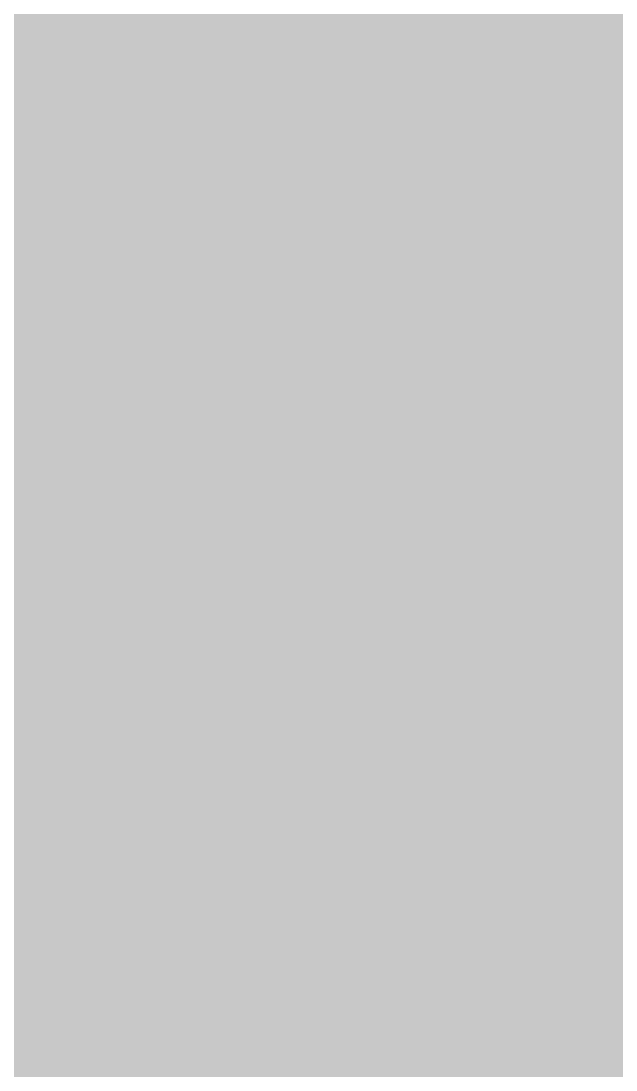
# Model space of a CAD drawing. Header units: inches. Extents: x 0 to 17, y 0 to 11.7.
# Drawn here: x 8.517581 to 8.520042, y 4.847566 to 4.851905 of the extents above; entities that cross this region are included whole.
import ezdxf

# ---------------------------------------------------------------- set-up
doc = ezdxf.new("R2010")
doc.units = ezdxf.units.IN
doc.header["$MEASUREMENT"] = 0
doc.layers.add('Sheet', color=255, linetype='Continuous')

msp = doc.modelspace()

# ---------------------------------------------------------------- linework, layer by layer
at = {"layer": 'Sheet'}
msp.add_lwpolyline([(8.49, 4.85, 0.02, 0.02, 1), (8.51, 4.85, 0.02, 0.02, 1)], format="xyseb", close=True, dxfattribs=at)
for points in [[(8.5152032, 4.8624652, 0.0118, 0.0118, 0), (8.5156442, 4.8615831, 0.0118, 0.0118, 0), (8.5160851, 4.8611421, 0.0118, 0.0118, 0), (8.516967, 4.86026, 0.0118, 0.0118, 0), (8.517408, 4.8593779, 0.0118, 0.0118, 0), (8.5178489, 4.8584958, 0.0118, 0.0118, 0), (8.5178489, 4.8576137, 0.0118, 0.0118, 0), (8.5182899, 4.8567317, 0.0118, 0.0118, 0), (8.5187308, 4.8558496, 0.0118, 0.0118, 0), (8.5191718, 4.8545265, 0.0118, 0.0118, 0), (8.5191718, 4.8536444, 0.0118, 0.0118, 0), (8.5191718, 4.8527623, 0.0118, 0.0118, 0), (8.5196127, 4.8518802, 0.0118, 0.0118, 0), (8.5196127, 4.8505571, 0.0118, 0.0118, 0), (8.5196127, 4.849675, 0.0118, 0.0118, 0)], [(8.5152032, 4.8624652, 0.0118, 0.0118, 0), (8.5156442, 4.8615831, 0.0118, 0.0118, 0), (8.5160851, 4.8611421, 0.0118, 0.0118, 0), (8.516967, 4.86026, 0.0118, 0.0118, 0), (8.517408, 4.8593779, 0.0118, 0.0118, 0), (8.5178489, 4.8584958, 0.0118, 0.0118, 0), (8.5178489, 4.8576137, 0.0118, 0.0118, 0), (8.5182899, 4.8567317, 0.0118, 0.0118, 0), (8.5187308, 4.8558496, 0.0118, 0.0118, 0), (8.5191718, 4.8545265, 0.0118, 0.0118, 0), (8.5191718, 4.8536444, 0.0118, 0.0118, 0), (8.5191718, 4.8527623, 0.0118, 0.0118, 0), (8.5196127, 4.8518802, 0.0118, 0.0118, 0), (8.5196127, 4.8505571, 0.0118, 0.0118, 0), (8.5196127, 4.849675, 0.0118, 0.0118, 0)], [(8.5152032, 4.8624652, 0.0118, 0.0118, 0), (8.5156442, 4.8615831, 0.0118, 0.0118, 0), (8.5160851, 4.8611421, 0.0118, 0.0118, 0), (8.516967, 4.86026, 0.0118, 0.0118, 0), (8.517408, 4.8593779, 0.0118, 0.0118, 0), (8.5178489, 4.8584958, 0.0118, 0.0118, 0), (8.5178489, 4.8576137, 0.0118, 0.0118, 0), (8.5182899, 4.8567317, 0.0118, 0.0118, 0), (8.5187308, 4.8558496, 0.0118, 0.0118, 0), (8.5191718, 4.8545265, 0.0118, 0.0118, 0), (8.5191718, 4.8536444, 0.0118, 0.0118, 0), (8.5191718, 4.8527623, 0.0118, 0.0118, 0), (8.5196127, 4.8518802, 0.0118, 0.0118, 0), (8.5196127, 4.8505571, 0.0118, 0.0118, 0), (8.5196127, 4.849675, 0.0118, 0.0118, 0)], [(8.5152032, 4.8624652, 0.0118, 0.0118, 0), (8.5156442, 4.8615831, 0.0118, 0.0118, 0), (8.5160851, 4.8611421, 0.0118, 0.0118, 0), (8.516967, 4.86026, 0.0118, 0.0118, 0), (8.517408, 4.8593779, 0.0118, 0.0118, 0), (8.5178489, 4.8584958, 0.0118, 0.0118, 0), (8.5178489, 4.8576137, 0.0118, 0.0118, 0), (8.5182899, 4.8567317, 0.0118, 0.0118, 0), (8.5187308, 4.8558496, 0.0118, 0.0118, 0), (8.5191718, 4.8545265, 0.0118, 0.0118, 0), (8.5191718, 4.8536444, 0.0118, 0.0118, 0), (8.5191718, 4.8527623, 0.0118, 0.0118, 0), (8.5196127, 4.8518802, 0.0118, 0.0118, 0), (8.5196127, 4.8505571, 0.0118, 0.0118, 0), (8.5196127, 4.849675, 0.0118, 0.0118, 0)], [(8.5152032, 4.8624652, 0.0118, 0.0118, 0), (8.5156442, 4.8615831, 0.0118, 0.0118, 0), (8.5160851, 4.8611421, 0.0118, 0.0118, 0), (8.516967, 4.86026, 0.0118, 0.0118, 0), (8.517408, 4.8593779, 0.0118, 0.0118, 0), (8.5178489, 4.8584958, 0.0118, 0.0118, 0), (8.5178489, 4.8576137, 0.0118, 0.0118, 0), (8.5182899, 4.8567317, 0.0118, 0.0118, 0), (8.5187308, 4.8558496, 0.0118, 0.0118, 0), (8.5191718, 4.8545265, 0.0118, 0.0118, 0), (8.5191718, 4.8536444, 0.0118, 0.0118, 0), (8.5191718, 4.8527623, 0.0118, 0.0118, 0), (8.5196127, 4.8518802, 0.0118, 0.0118, 0), (8.5196127, 4.8505571, 0.0118, 0.0118, 0), (8.5196127, 4.849675, 0.0118, 0.0118, 0)], [(8.5152032, 4.8624652, 0.0118, 0.0118, 0), (8.5156442, 4.8615831, 0.0118, 0.0118, 0), (8.5160851, 4.8611421, 0.0118, 0.0118, 0), (8.516967, 4.86026, 0.0118, 0.0118, 0), (8.517408, 4.8593779, 0.0118, 0.0118, 0), (8.5178489, 4.8584958, 0.0118, 0.0118, 0), (8.5178489, 4.8576137, 0.0118, 0.0118, 0), (8.5182899, 4.8567317, 0.0118, 0.0118, 0), (8.5187308, 4.8558496, 0.0118, 0.0118, 0), (8.5191718, 4.8545265, 0.0118, 0.0118, 0), (8.5191718, 4.8536444, 0.0118, 0.0118, 0), (8.5191718, 4.8527623, 0.0118, 0.0118, 0), (8.5196127, 4.8518802, 0.0118, 0.0118, 0), (8.5196127, 4.8505571, 0.0118, 0.0118, 0), (8.5196127, 4.849675, 0.0118, 0.0118, 0)], [(8.5152032, 4.8624652, 0.0118, 0.0118, 0), (8.5156442, 4.8615831, 0.0118, 0.0118, 0), (8.5160851, 4.8611421, 0.0118, 0.0118, 0), (8.516967, 4.86026, 0.0118, 0.0118, 0), (8.517408, 4.8593779, 0.0118, 0.0118, 0), (8.5178489, 4.8584958, 0.0118, 0.0118, 0), (8.5178489, 4.8576137, 0.0118, 0.0118, 0), (8.5182899, 4.8567317, 0.0118, 0.0118, 0), (8.5187308, 4.8558496, 0.0118, 0.0118, 0), (8.5191718, 4.8545265, 0.0118, 0.0118, 0), (8.5191718, 4.8536444, 0.0118, 0.0118, 0), (8.5191718, 4.8527623, 0.0118, 0.0118, 0), (8.5196127, 4.8518802, 0.0118, 0.0118, 0), (8.5196127, 4.8505571, 0.0118, 0.0118, 0), (8.5196127, 4.849675, 0.0118, 0.0118, 0)], [(8.5152032, 4.8624652, 0.0118, 0.0118, 0), (8.5156442, 4.8615831, 0.0118, 0.0118, 0), (8.5160851, 4.8611421, 0.0118, 0.0118, 0), (8.516967, 4.86026, 0.0118, 0.0118, 0), (8.517408, 4.8593779, 0.0118, 0.0118, 0), (8.5178489, 4.8584958, 0.0118, 0.0118, 0), (8.5178489, 4.8576137, 0.0118, 0.0118, 0), (8.5182899, 4.8567317, 0.0118, 0.0118, 0), (8.5187308, 4.8558496, 0.0118, 0.0118, 0), (8.5191718, 4.8545265, 0.0118, 0.0118, 0), (8.5191718, 4.8536444, 0.0118, 0.0118, 0), (8.5191718, 4.8527623, 0.0118, 0.0118, 0), (8.5196127, 4.8518802, 0.0118, 0.0118, 0), (8.5196127, 4.8505571, 0.0118, 0.0118, 0), (8.5196127, 4.849675, 0.0118, 0.0118, 0)], [(8.5178489, 4.8584958, 0.0039, 0.0039, 0), (8.5178489, 4.8576137, 0.0039, 0.0039, 0), (8.5182899, 4.8567317, 0.0039, 0.0039, 0), (8.5187308, 4.8558496, 0.0039, 0.0039, 0), (8.5191718, 4.8545265, 0.0039, 0.0039, 0), (8.5191718, 4.8536444, 0.0039, 0.0039, 0), (8.5191718, 4.8527623, 0.0039, 0.0039, 0), (8.5196127, 4.8518802, 0.0039, 0.0039, 0), (8.5196127, 4.8505571, 0.0039, 0.0039, 0), (8.5196127, 4.849675, 0.0039, 0.0039, 0)], [(8.5178489, 4.8584958, 0.0039, 0.0039, 0), (8.5178489, 4.8576137, 0.0039, 0.0039, 0), (8.5182899, 4.8567317, 0.0039, 0.0039, 0), (8.5187308, 4.8558496, 0.0039, 0.0039, 0), (8.5191718, 4.8545265, 0.0039, 0.0039, 0), (8.5191718, 4.8536444, 0.0039, 0.0039, 0), (8.5191718, 4.8527623, 0.0039, 0.0039, 0), (8.5196127, 4.8518802, 0.0039, 0.0039, 0), (8.5196127, 4.8505571, 0.0039, 0.0039, 0), (8.5196127, 4.849675, 0.0039, 0.0039, 0)], [(8.5178489, 4.8584958, 0.0039, 0.0039, 0), (8.5178489, 4.8576137, 0.0039, 0.0039, 0), (8.5182899, 4.8567317, 0.0039, 0.0039, 0), (8.5187308, 4.8558496, 0.0039, 0.0039, 0), (8.5191718, 4.8545265, 0.0039, 0.0039, 0), (8.5191718, 4.8536444, 0.0039, 0.0039, 0), (8.5191718, 4.8527623, 0.0039, 0.0039, 0), (8.5196127, 4.8518802, 0.0039, 0.0039, 0), (8.5196127, 4.8505571, 0.0039, 0.0039, 0), (8.5196127, 4.849675, 0.0039, 0.0039, 0)], [(8.5178489, 4.8584958, 0.0039, 0.0039, 0), (8.5178489, 4.8576137, 0.0039, 0.0039, 0), (8.5182899, 4.8567317, 0.0039, 0.0039, 0), (8.5187308, 4.8558496, 0.0039, 0.0039, 0), (8.5191718, 4.8545265, 0.0039, 0.0039, 0), (8.5191718, 4.8536444, 0.0039, 0.0039, 0), (8.5191718, 4.8527623, 0.0039, 0.0039, 0), (8.5196127, 4.8518802, 0.0039, 0.0039, 0), (8.5196127, 4.8505571, 0.0039, 0.0039, 0), (8.5196127, 4.849675, 0.0039, 0.0039, 0)], [(8.5178489, 4.8584958, 0.0039, 0.0039, 0), (8.5178489, 4.8576137, 0.0039, 0.0039, 0), (8.5182899, 4.8567317, 0.0039, 0.0039, 0), (8.5187308, 4.8558496, 0.0039, 0.0039, 0), (8.5191718, 4.8545265, 0.0039, 0.0039, 0), (8.5191718, 4.8536444, 0.0039, 0.0039, 0), (8.5191718, 4.8527623, 0.0039, 0.0039, 0), (8.5196127, 4.8518802, 0.0039, 0.0039, 0), (8.5196127, 4.8505571, 0.0039, 0.0039, 0), (8.5196127, 4.849675, 0.0039, 0.0039, 0)], [(8.5178489, 4.8584958, 0.0039, 0.0039, 0), (8.5178489, 4.8576137, 0.0039, 0.0039, 0), (8.5182899, 4.8567317, 0.0039, 0.0039, 0), (8.5187308, 4.8558496, 0.0039, 0.0039, 0), (8.5191718, 4.8545265, 0.0039, 0.0039, 0), (8.5191718, 4.8536444, 0.0039, 0.0039, 0), (8.5191718, 4.8527623, 0.0039, 0.0039, 0), (8.5196127, 4.8518802, 0.0039, 0.0039, 0), (8.5196127, 4.8505571, 0.0039, 0.0039, 0), (8.5196127, 4.849675, 0.0039, 0.0039, 0)], [(8.5178489, 4.8584958, 0.0039, 0.0039, 0), (8.5178489, 4.8576137, 0.0039, 0.0039, 0), (8.5182899, 4.8567317, 0.0039, 0.0039, 0), (8.5187308, 4.8558496, 0.0039, 0.0039, 0), (8.5191718, 4.8545265, 0.0039, 0.0039, 0), (8.5191718, 4.8536444, 0.0039, 0.0039, 0), (8.5191718, 4.8527623, 0.0039, 0.0039, 0), (8.5196127, 4.8518802, 0.0039, 0.0039, 0), (8.5196127, 4.8505571, 0.0039, 0.0039, 0), (8.5196127, 4.849675, 0.0039, 0.0039, 0)], [(8.5178489, 4.8584958, 0.0039, 0.0039, 0), (8.5178489, 4.8576137, 0.0039, 0.0039, 0), (8.5182899, 4.8567317, 0.0039, 0.0039, 0), (8.5187308, 4.8558496, 0.0039, 0.0039, 0), (8.5191718, 4.8545265, 0.0039, 0.0039, 0), (8.5191718, 4.8536444, 0.0039, 0.0039, 0), (8.5191718, 4.8527623, 0.0039, 0.0039, 0), (8.5196127, 4.8518802, 0.0039, 0.0039, 0), (8.5196127, 4.8505571, 0.0039, 0.0039, 0), (8.5196127, 4.849675, 0.0039, 0.0039, 0)], [(8.5178489, 4.8584958, 0.0039, 0.0039, 0), (8.5178489, 4.8576137, 0.0039, 0.0039, 0), (8.5182899, 4.8567317, 0.0039, 0.0039, 0), (8.5187308, 4.8558496, 0.0039, 0.0039, 0), (8.5191718, 4.8545265, 0.0039, 0.0039, 0), (8.5191718, 4.8536444, 0.0039, 0.0039, 0), (8.5191718, 4.8527623, 0.0039, 0.0039, 0), (8.5196127, 4.8518802, 0.0039, 0.0039, 0), (8.5196127, 4.8505571, 0.0039, 0.0039, 0), (8.5196127, 4.849675, 0.0039, 0.0039, 0)], [(8.7996166, 4.849675, 0.0118, 0.0118, 0), (8.4997699, 4.849675, 0.0118, 0.0118, 0)], [(8.5196127, 4.849675, 0.0118, 0.0118, 0), (8.5196127, 4.8487929, 0.0118, 0.0118, 0), (8.5196127, 4.8474698, 0.0118, 0.0118, 0), (8.5191718, 4.8465877, 0.0118, 0.0118, 0), (8.5191718, 4.8457057, 0.0118, 0.0118, 0), (8.5191718, 4.8448236, 0.0118, 0.0118, 0), (8.5187308, 4.8439415, 0.0118, 0.0118, 0), (8.5182899, 4.8426184, 0.0118, 0.0118, 0), (8.5178489, 4.8417363, 0.0118, 0.0118, 0), (8.5178489, 4.8408542, 0.0118, 0.0118, 0), (8.517408, 4.8399721, 0.0118, 0.0118, 0), (8.516967, 4.8395311, 0.0118, 0.0118, 0), (8.5160851, 4.838649, 0.0118, 0.0118, 0), (8.5156442, 4.8377669, 0.0118, 0.0118, 0), (8.5152032, 4.8368849, 0.0118, 0.0118, 0), (8.5143213, 4.8364438, 0.0118, 0.0118, 0), (8.5138804, 4.8355617, 0.0118, 0.0118, 0), (8.5129985, 4.8351207, 0.0118, 0.0118, 0), (8.5125575, 4.8342386, 0.0118, 0.0118, 0)], [(8.5196127, 4.849675, 0.0118, 0.0118, 0), (8.5196127, 4.8487929, 0.0118, 0.0118, 0), (8.5196127, 4.8474698, 0.0118, 0.0118, 0), (8.5191718, 4.8465877, 0.0118, 0.0118, 0), (8.5191718, 4.8457057, 0.0118, 0.0118, 0), (8.5191718, 4.8448236, 0.0118, 0.0118, 0), (8.5187308, 4.8439415, 0.0118, 0.0118, 0), (8.5182899, 4.8426184, 0.0118, 0.0118, 0), (8.5178489, 4.8417363, 0.0118, 0.0118, 0), (8.5178489, 4.8408542, 0.0118, 0.0118, 0), (8.517408, 4.8399721, 0.0118, 0.0118, 0), (8.516967, 4.8395311, 0.0118, 0.0118, 0), (8.5160851, 4.838649, 0.0118, 0.0118, 0), (8.5156442, 4.8377669, 0.0118, 0.0118, 0), (8.5152032, 4.8368849, 0.0118, 0.0118, 0), (8.5143213, 4.8364438, 0.0118, 0.0118, 0), (8.5138804, 4.8355617, 0.0118, 0.0118, 0), (8.5129985, 4.8351207, 0.0118, 0.0118, 0), (8.5125575, 4.8342386, 0.0118, 0.0118, 0)], [(8.5196127, 4.849675, 0.0118, 0.0118, 0), (8.5196127, 4.8487929, 0.0118, 0.0118, 0), (8.5196127, 4.8474698, 0.0118, 0.0118, 0), (8.5191718, 4.8465877, 0.0118, 0.0118, 0), (8.5191718, 4.8457057, 0.0118, 0.0118, 0), (8.5191718, 4.8448236, 0.0118, 0.0118, 0), (8.5187308, 4.8439415, 0.0118, 0.0118, 0), (8.5182899, 4.8426184, 0.0118, 0.0118, 0), (8.5178489, 4.8417363, 0.0118, 0.0118, 0), (8.5178489, 4.8408542, 0.0118, 0.0118, 0), (8.517408, 4.8399721, 0.0118, 0.0118, 0), (8.516967, 4.8395311, 0.0118, 0.0118, 0), (8.5160851, 4.838649, 0.0118, 0.0118, 0), (8.5156442, 4.8377669, 0.0118, 0.0118, 0), (8.5152032, 4.8368849, 0.0118, 0.0118, 0), (8.5143213, 4.8364438, 0.0118, 0.0118, 0), (8.5138804, 4.8355617, 0.0118, 0.0118, 0), (8.5129985, 4.8351207, 0.0118, 0.0118, 0), (8.5125575, 4.8342386, 0.0118, 0.0118, 0)], [(8.5196127, 4.849675, 0.0118, 0.0118, 0), (8.5196127, 4.8487929, 0.0118, 0.0118, 0), (8.5196127, 4.8474698, 0.0118, 0.0118, 0), (8.5191718, 4.8465877, 0.0118, 0.0118, 0), (8.5191718, 4.8457057, 0.0118, 0.0118, 0), (8.5191718, 4.8448236, 0.0118, 0.0118, 0), (8.5187308, 4.8439415, 0.0118, 0.0118, 0), (8.5182899, 4.8426184, 0.0118, 0.0118, 0), (8.5178489, 4.8417363, 0.0118, 0.0118, 0), (8.5178489, 4.8408542, 0.0118, 0.0118, 0), (8.517408, 4.8399721, 0.0118, 0.0118, 0), (8.516967, 4.8395311, 0.0118, 0.0118, 0), (8.5160851, 4.838649, 0.0118, 0.0118, 0), (8.5156442, 4.8377669, 0.0118, 0.0118, 0), (8.5152032, 4.8368849, 0.0118, 0.0118, 0), (8.5143213, 4.8364438, 0.0118, 0.0118, 0), (8.5138804, 4.8355617, 0.0118, 0.0118, 0), (8.5129985, 4.8351207, 0.0118, 0.0118, 0), (8.5125575, 4.8342386, 0.0118, 0.0118, 0)], [(8.5196127, 4.849675, 0.0118, 0.0118, 0), (8.5196127, 4.8487929, 0.0118, 0.0118, 0), (8.5196127, 4.8474698, 0.0118, 0.0118, 0), (8.5191718, 4.8465877, 0.0118, 0.0118, 0), (8.5191718, 4.8457057, 0.0118, 0.0118, 0), (8.5191718, 4.8448236, 0.0118, 0.0118, 0), (8.5187308, 4.8439415, 0.0118, 0.0118, 0), (8.5182899, 4.8426184, 0.0118, 0.0118, 0), (8.5178489, 4.8417363, 0.0118, 0.0118, 0), (8.5178489, 4.8408542, 0.0118, 0.0118, 0), (8.517408, 4.8399721, 0.0118, 0.0118, 0), (8.516967, 4.8395311, 0.0118, 0.0118, 0), (8.5160851, 4.838649, 0.0118, 0.0118, 0), (8.5156442, 4.8377669, 0.0118, 0.0118, 0), (8.5152032, 4.8368849, 0.0118, 0.0118, 0), (8.5143213, 4.8364438, 0.0118, 0.0118, 0), (8.5138804, 4.8355617, 0.0118, 0.0118, 0), (8.5129985, 4.8351207, 0.0118, 0.0118, 0), (8.5125575, 4.8342386, 0.0118, 0.0118, 0)], [(8.5196127, 4.849675, 0.0118, 0.0118, 0), (8.5196127, 4.8487929, 0.0118, 0.0118, 0), (8.5196127, 4.8474698, 0.0118, 0.0118, 0), (8.5191718, 4.8465877, 0.0118, 0.0118, 0), (8.5191718, 4.8457057, 0.0118, 0.0118, 0), (8.5191718, 4.8448236, 0.0118, 0.0118, 0), (8.5187308, 4.8439415, 0.0118, 0.0118, 0), (8.5182899, 4.8426184, 0.0118, 0.0118, 0), (8.5178489, 4.8417363, 0.0118, 0.0118, 0), (8.5178489, 4.8408542, 0.0118, 0.0118, 0), (8.517408, 4.8399721, 0.0118, 0.0118, 0), (8.516967, 4.8395311, 0.0118, 0.0118, 0), (8.5160851, 4.838649, 0.0118, 0.0118, 0), (8.5156442, 4.8377669, 0.0118, 0.0118, 0), (8.5152032, 4.8368849, 0.0118, 0.0118, 0), (8.5143213, 4.8364438, 0.0118, 0.0118, 0), (8.5138804, 4.8355617, 0.0118, 0.0118, 0), (8.5129985, 4.8351207, 0.0118, 0.0118, 0), (8.5125575, 4.8342386, 0.0118, 0.0118, 0)], [(8.5196127, 4.849675, 0.0118, 0.0118, 0), (8.5196127, 4.8487929, 0.0118, 0.0118, 0), (8.5196127, 4.8474698, 0.0118, 0.0118, 0), (8.5191718, 4.8465877, 0.0118, 0.0118, 0), (8.5191718, 4.8457057, 0.0118, 0.0118, 0), (8.5191718, 4.8448236, 0.0118, 0.0118, 0), (8.5187308, 4.8439415, 0.0118, 0.0118, 0), (8.5182899, 4.8426184, 0.0118, 0.0118, 0), (8.5178489, 4.8417363, 0.0118, 0.0118, 0), (8.5178489, 4.8408542, 0.0118, 0.0118, 0), (8.517408, 4.8399721, 0.0118, 0.0118, 0), (8.516967, 4.8395311, 0.0118, 0.0118, 0), (8.5160851, 4.838649, 0.0118, 0.0118, 0), (8.5156442, 4.8377669, 0.0118, 0.0118, 0), (8.5152032, 4.8368849, 0.0118, 0.0118, 0), (8.5143213, 4.8364438, 0.0118, 0.0118, 0), (8.5138804, 4.8355617, 0.0118, 0.0118, 0), (8.5129985, 4.8351207, 0.0118, 0.0118, 0), (8.5125575, 4.8342386, 0.0118, 0.0118, 0)], [(8.5196127, 4.849675, 0.0118, 0.0118, 0), (8.5196127, 4.8487929, 0.0118, 0.0118, 0), (8.5196127, 4.8474698, 0.0118, 0.0118, 0), (8.5191718, 4.8465877, 0.0118, 0.0118, 0), (8.5191718, 4.8457057, 0.0118, 0.0118, 0), (8.5191718, 4.8448236, 0.0118, 0.0118, 0), (8.5187308, 4.8439415, 0.0118, 0.0118, 0), (8.5182899, 4.8426184, 0.0118, 0.0118, 0), (8.5178489, 4.8417363, 0.0118, 0.0118, 0), (8.5178489, 4.8408542, 0.0118, 0.0118, 0), (8.517408, 4.8399721, 0.0118, 0.0118, 0), (8.516967, 4.8395311, 0.0118, 0.0118, 0), (8.5160851, 4.838649, 0.0118, 0.0118, 0), (8.5156442, 4.8377669, 0.0118, 0.0118, 0), (8.5152032, 4.8368849, 0.0118, 0.0118, 0), (8.5143213, 4.8364438, 0.0118, 0.0118, 0), (8.5138804, 4.8355617, 0.0118, 0.0118, 0), (8.5129985, 4.8351207, 0.0118, 0.0118, 0), (8.5125575, 4.8342386, 0.0118, 0.0118, 0)], [(8.5196127, 4.849675, 0.0118, 0.0118, 0), (8.5196127, 4.849675, 0.0118, 0.0118, 0), (8.5196127, 4.849675, 0.0118, 0.0118, 0), (8.5196127, 4.849675, 0.0118, 0.0118, 0), (8.5196127, 4.849675, 0.0118, 0.0118, 0), (8.5196127, 4.849675, 0.0118, 0.0118, 0), (8.5196127, 4.849675, 0.0118, 0.0118, 0), (8.5196127, 4.849675, 0.0118, 0.0118, 0), (8.5196127, 4.849675, 0.0118, 0.0118, 0), (8.5196127, 4.849675, 0.0118, 0.0118, 0), (8.5196127, 4.849675, 0.0118, 0.0118, 0), (8.5196127, 4.849675, 0.0118, 0.0118, 0), (8.5196127, 4.849675, 0.0118, 0.0118, 0), (8.5196127, 4.849675, 0.0118, 0.0118, 0), (8.5196127, 4.849675, 0.0118, 0.0118, 0), (8.5196127, 4.849675, 0.0118, 0.0118, 0), (8.5196127, 4.849675, 0.0118, 0.0118, 0), (8.5196127, 4.849675, 0.0118, 0.0118, 0), (8.5196127, 4.849675, 0.0118, 0.0118, 0), (8.5196127, 4.849675, 0.0118, 0.0118, 0), (8.5196127, 4.849675, 0.0118, 0.0118, 0), (8.5196127, 4.849675, 0.0118, 0.0118, 0), (8.5196127, 4.849675, 0.0118, 0.0118, 0), (8.5196127, 4.849675, 0.0118, 0.0118, 0), (8.5196127, 4.849675, 0.0118, 0.0118, 0), (8.5196127, 4.849675, 0.0118, 0.0118, 0), (8.5196127, 4.849675, 0.0118, 0.0118, 0), (8.5196127, 4.849675, 0.0118, 0.0118, 0), (8.5196127, 4.849675, 0.0118, 0.0118, 0), (8.5196127, 4.849675, 0.0118, 0.0118, 0), (8.5196127, 4.849675, 0.0118, 0.0118, 0), (8.5196127, 4.849675, 0.0118, 0.0118, 0), (8.5196127, 4.849675, 0.0118, 0.0118, 0)], [(8.5196127, 4.849675, 0.0118, 0.0118, 0), (8.5196127, 4.849675, 0.0118, 0.0118, 0)], [(8.5196127, 4.849675, 0.0118, 0.0118, 0), (8.5196127, 4.849675, 0.0118, 0.0118, 0), (8.5196127, 4.849675, 0.0118, 0.0118, 0), (8.5196127, 4.849675, 0.0118, 0.0118, 0), (8.5196127, 4.849675, 0.0118, 0.0118, 0), (8.5196127, 4.849675, 0.0118, 0.0118, 0), (8.5196127, 4.849675, 0.0118, 0.0118, 0), (8.5196127, 4.849675, 0.0118, 0.0118, 0), (8.5196127, 4.849675, 0.0118, 0.0118, 0), (8.5196127, 4.849675, 0.0118, 0.0118, 0), (8.5196127, 4.849675, 0.0118, 0.0118, 0), (8.5196127, 4.849675, 0.0118, 0.0118, 0), (8.5196127, 4.849675, 0.0118, 0.0118, 0), (8.5196127, 4.849675, 0.0118, 0.0118, 0), (8.5196127, 4.849675, 0.0118, 0.0118, 0), (8.5196127, 4.849675, 0.0118, 0.0118, 0), (8.5196127, 4.849675, 0.0118, 0.0118, 0), (8.5196127, 4.849675, 0.0118, 0.0118, 0), (8.5196127, 4.849675, 0.0118, 0.0118, 0), (8.5196127, 4.849675, 0.0118, 0.0118, 0), (8.5196127, 4.849675, 0.0118, 0.0118, 0), (8.5196127, 4.849675, 0.0118, 0.0118, 0), (8.5196127, 4.849675, 0.0118, 0.0118, 0), (8.5196127, 4.849675, 0.0118, 0.0118, 0), (8.5196127, 4.849675, 0.0118, 0.0118, 0), (8.5196127, 4.849675, 0.0118, 0.0118, 0), (8.5196127, 4.849675, 0.0118, 0.0118, 0), (8.5196127, 4.849675, 0.0118, 0.0118, 0), (8.5196127, 4.849675, 0.0118, 0.0118, 0), (8.5196127, 4.849675, 0.0118, 0.0118, 0), (8.5196127, 4.849675, 0.0118, 0.0118, 0), (8.5196127, 4.849675, 0.0118, 0.0118, 0), (8.5196127, 4.849675, 0.0118, 0.0118, 0)], [(8.5196127, 4.849675, 0.0118, 0.0118, 0), (8.5196127, 4.849675, 0.0118, 0.0118, 0)], [(8.5196127, 4.849675, 0.0118, 0.0118, 0), (8.5196127, 4.849675, 0.0118, 0.0118, 0), (8.5196127, 4.849675, 0.0118, 0.0118, 0), (8.5196127, 4.849675, 0.0118, 0.0118, 0), (8.5196127, 4.849675, 0.0118, 0.0118, 0), (8.5196127, 4.849675, 0.0118, 0.0118, 0), (8.5196127, 4.849675, 0.0118, 0.0118, 0), (8.5196127, 4.849675, 0.0118, 0.0118, 0), (8.5196127, 4.849675, 0.0118, 0.0118, 0), (8.5196127, 4.849675, 0.0118, 0.0118, 0), (8.5196127, 4.849675, 0.0118, 0.0118, 0), (8.5196127, 4.849675, 0.0118, 0.0118, 0), (8.5196127, 4.849675, 0.0118, 0.0118, 0), (8.5196127, 4.849675, 0.0118, 0.0118, 0), (8.5196127, 4.849675, 0.0118, 0.0118, 0), (8.5196127, 4.849675, 0.0118, 0.0118, 0), (8.5196127, 4.849675, 0.0118, 0.0118, 0), (8.5196127, 4.849675, 0.0118, 0.0118, 0), (8.5196127, 4.849675, 0.0118, 0.0118, 0), (8.5196127, 4.849675, 0.0118, 0.0118, 0), (8.5196127, 4.849675, 0.0118, 0.0118, 0), (8.5196127, 4.849675, 0.0118, 0.0118, 0), (8.5196127, 4.849675, 0.0118, 0.0118, 0), (8.5196127, 4.849675, 0.0118, 0.0118, 0), (8.5196127, 4.849675, 0.0118, 0.0118, 0), (8.5196127, 4.849675, 0.0118, 0.0118, 0), (8.5196127, 4.849675, 0.0118, 0.0118, 0), (8.5196127, 4.849675, 0.0118, 0.0118, 0), (8.5196127, 4.849675, 0.0118, 0.0118, 0), (8.5196127, 4.849675, 0.0118, 0.0118, 0), (8.5196127, 4.849675, 0.0118, 0.0118, 0), (8.5196127, 4.849675, 0.0118, 0.0118, 0), (8.5196127, 4.849675, 0.0118, 0.0118, 0)], [(8.5196127, 4.849675, 0.0118, 0.0118, 0), (8.5196127, 4.849675, 0.0118, 0.0118, 0)], [(8.5196127, 4.849675, 0.0118, 0.0118, 0), (8.5196127, 4.849675, 0.0118, 0.0118, 0), (8.5196127, 4.849675, 0.0118, 0.0118, 0), (8.5196127, 4.849675, 0.0118, 0.0118, 0), (8.5196127, 4.849675, 0.0118, 0.0118, 0), (8.5196127, 4.849675, 0.0118, 0.0118, 0), (8.5196127, 4.849675, 0.0118, 0.0118, 0), (8.5196127, 4.849675, 0.0118, 0.0118, 0), (8.5196127, 4.849675, 0.0118, 0.0118, 0), (8.5196127, 4.849675, 0.0118, 0.0118, 0), (8.5196127, 4.849675, 0.0118, 0.0118, 0), (8.5196127, 4.849675, 0.0118, 0.0118, 0), (8.5196127, 4.849675, 0.0118, 0.0118, 0), (8.5196127, 4.849675, 0.0118, 0.0118, 0), (8.5196127, 4.849675, 0.0118, 0.0118, 0), (8.5196127, 4.849675, 0.0118, 0.0118, 0), (8.5196127, 4.849675, 0.0118, 0.0118, 0), (8.5196127, 4.849675, 0.0118, 0.0118, 0), (8.5196127, 4.849675, 0.0118, 0.0118, 0), (8.5196127, 4.849675, 0.0118, 0.0118, 0), (8.5196127, 4.849675, 0.0118, 0.0118, 0), (8.5196127, 4.849675, 0.0118, 0.0118, 0), (8.5196127, 4.849675, 0.0118, 0.0118, 0), (8.5196127, 4.849675, 0.0118, 0.0118, 0), (8.5196127, 4.849675, 0.0118, 0.0118, 0), (8.5196127, 4.849675, 0.0118, 0.0118, 0), (8.5196127, 4.849675, 0.0118, 0.0118, 0), (8.5196127, 4.849675, 0.0118, 0.0118, 0), (8.5196127, 4.849675, 0.0118, 0.0118, 0), (8.5196127, 4.849675, 0.0118, 0.0118, 0), (8.5196127, 4.849675, 0.0118, 0.0118, 0), (8.5196127, 4.849675, 0.0118, 0.0118, 0), (8.5196127, 4.849675, 0.0118, 0.0118, 0)], [(8.5196127, 4.849675, 0.0118, 0.0118, 0), (8.5196127, 4.849675, 0.0118, 0.0118, 0)], [(8.5196127, 4.849675, 0.0118, 0.0118, 0), (8.5196127, 4.849675, 0.0118, 0.0118, 0), (8.5196127, 4.849675, 0.0118, 0.0118, 0), (8.5196127, 4.849675, 0.0118, 0.0118, 0), (8.5196127, 4.849675, 0.0118, 0.0118, 0), (8.5196127, 4.849675, 0.0118, 0.0118, 0), (8.5196127, 4.849675, 0.0118, 0.0118, 0), (8.5196127, 4.849675, 0.0118, 0.0118, 0), (8.5196127, 4.849675, 0.0118, 0.0118, 0), (8.5196127, 4.849675, 0.0118, 0.0118, 0), (8.5196127, 4.849675, 0.0118, 0.0118, 0), (8.5196127, 4.849675, 0.0118, 0.0118, 0), (8.5196127, 4.849675, 0.0118, 0.0118, 0), (8.5196127, 4.849675, 0.0118, 0.0118, 0), (8.5196127, 4.849675, 0.0118, 0.0118, 0), (8.5196127, 4.849675, 0.0118, 0.0118, 0), (8.5196127, 4.849675, 0.0118, 0.0118, 0), (8.5196127, 4.849675, 0.0118, 0.0118, 0), (8.5196127, 4.849675, 0.0118, 0.0118, 0), (8.5196127, 4.849675, 0.0118, 0.0118, 0), (8.5196127, 4.849675, 0.0118, 0.0118, 0), (8.5196127, 4.849675, 0.0118, 0.0118, 0), (8.5196127, 4.849675, 0.0118, 0.0118, 0), (8.5196127, 4.849675, 0.0118, 0.0118, 0), (8.5196127, 4.849675, 0.0118, 0.0118, 0), (8.5196127, 4.849675, 0.0118, 0.0118, 0), (8.5196127, 4.849675, 0.0118, 0.0118, 0), (8.5196127, 4.849675, 0.0118, 0.0118, 0), (8.5196127, 4.849675, 0.0118, 0.0118, 0), (8.5196127, 4.849675, 0.0118, 0.0118, 0), (8.5196127, 4.849675, 0.0118, 0.0118, 0), (8.5196127, 4.849675, 0.0118, 0.0118, 0), (8.5196127, 4.849675, 0.0118, 0.0118, 0)], [(8.5196127, 4.849675, 0.0118, 0.0118, 0), (8.5196127, 4.849675, 0.0118, 0.0118, 0)], [(8.5196127, 4.849675, 0.0118, 0.0118, 0), (8.5196127, 4.849675, 0.0118, 0.0118, 0), (8.5196127, 4.849675, 0.0118, 0.0118, 0), (8.5196127, 4.849675, 0.0118, 0.0118, 0), (8.5196127, 4.849675, 0.0118, 0.0118, 0), (8.5196127, 4.849675, 0.0118, 0.0118, 0), (8.5196127, 4.849675, 0.0118, 0.0118, 0), (8.5196127, 4.849675, 0.0118, 0.0118, 0), (8.5196127, 4.849675, 0.0118, 0.0118, 0), (8.5196127, 4.849675, 0.0118, 0.0118, 0), (8.5196127, 4.849675, 0.0118, 0.0118, 0), (8.5196127, 4.849675, 0.0118, 0.0118, 0), (8.5196127, 4.849675, 0.0118, 0.0118, 0), (8.5196127, 4.849675, 0.0118, 0.0118, 0), (8.5196127, 4.849675, 0.0118, 0.0118, 0), (8.5196127, 4.849675, 0.0118, 0.0118, 0), (8.5196127, 4.849675, 0.0118, 0.0118, 0), (8.5196127, 4.849675, 0.0118, 0.0118, 0), (8.5196127, 4.849675, 0.0118, 0.0118, 0), (8.5196127, 4.849675, 0.0118, 0.0118, 0), (8.5196127, 4.849675, 0.0118, 0.0118, 0), (8.5196127, 4.849675, 0.0118, 0.0118, 0), (8.5196127, 4.849675, 0.0118, 0.0118, 0), (8.5196127, 4.849675, 0.0118, 0.0118, 0), (8.5196127, 4.849675, 0.0118, 0.0118, 0), (8.5196127, 4.849675, 0.0118, 0.0118, 0), (8.5196127, 4.849675, 0.0118, 0.0118, 0), (8.5196127, 4.849675, 0.0118, 0.0118, 0), (8.5196127, 4.849675, 0.0118, 0.0118, 0), (8.5196127, 4.849675, 0.0118, 0.0118, 0), (8.5196127, 4.849675, 0.0118, 0.0118, 0), (8.5196127, 4.849675, 0.0118, 0.0118, 0), (8.5196127, 4.849675, 0.0118, 0.0118, 0)], [(8.5196127, 4.849675, 0.0118, 0.0118, 0), (8.5196127, 4.849675, 0.0118, 0.0118, 0)], [(8.5196127, 4.849675, 0.0118, 0.0118, 0), (8.5196127, 4.849675, 0.0118, 0.0118, 0), (8.5196127, 4.849675, 0.0118, 0.0118, 0), (8.5196127, 4.849675, 0.0118, 0.0118, 0), (8.5196127, 4.849675, 0.0118, 0.0118, 0), (8.5196127, 4.849675, 0.0118, 0.0118, 0), (8.5196127, 4.849675, 0.0118, 0.0118, 0), (8.5196127, 4.849675, 0.0118, 0.0118, 0), (8.5196127, 4.849675, 0.0118, 0.0118, 0), (8.5196127, 4.849675, 0.0118, 0.0118, 0), (8.5196127, 4.849675, 0.0118, 0.0118, 0), (8.5196127, 4.849675, 0.0118, 0.0118, 0), (8.5196127, 4.849675, 0.0118, 0.0118, 0), (8.5196127, 4.849675, 0.0118, 0.0118, 0), (8.5196127, 4.849675, 0.0118, 0.0118, 0), (8.5196127, 4.849675, 0.0118, 0.0118, 0), (8.5196127, 4.849675, 0.0118, 0.0118, 0), (8.5196127, 4.849675, 0.0118, 0.0118, 0), (8.5196127, 4.849675, 0.0118, 0.0118, 0), (8.5196127, 4.849675, 0.0118, 0.0118, 0), (8.5196127, 4.849675, 0.0118, 0.0118, 0), (8.5196127, 4.849675, 0.0118, 0.0118, 0), (8.5196127, 4.849675, 0.0118, 0.0118, 0), (8.5196127, 4.849675, 0.0118, 0.0118, 0), (8.5196127, 4.849675, 0.0118, 0.0118, 0), (8.5196127, 4.849675, 0.0118, 0.0118, 0), (8.5196127, 4.849675, 0.0118, 0.0118, 0), (8.5196127, 4.849675, 0.0118, 0.0118, 0), (8.5196127, 4.849675, 0.0118, 0.0118, 0), (8.5196127, 4.849675, 0.0118, 0.0118, 0), (8.5196127, 4.849675, 0.0118, 0.0118, 0), (8.5196127, 4.849675, 0.0118, 0.0118, 0), (8.5196127, 4.849675, 0.0118, 0.0118, 0)], [(8.5196127, 4.849675, 0.0118, 0.0118, 0), (8.5196127, 4.849675, 0.0118, 0.0118, 0)], [(8.5196127, 4.849675, 0.0118, 0.0118, 0), (8.5196127, 4.849675, 0.0118, 0.0118, 0), (8.5196127, 4.849675, 0.0118, 0.0118, 0), (8.5196127, 4.849675, 0.0118, 0.0118, 0), (8.5196127, 4.849675, 0.0118, 0.0118, 0), (8.5196127, 4.849675, 0.0118, 0.0118, 0), (8.5196127, 4.849675, 0.0118, 0.0118, 0), (8.5196127, 4.849675, 0.0118, 0.0118, 0), (8.5196127, 4.849675, 0.0118, 0.0118, 0), (8.5196127, 4.849675, 0.0118, 0.0118, 0), (8.5196127, 4.849675, 0.0118, 0.0118, 0), (8.5196127, 4.849675, 0.0118, 0.0118, 0), (8.5196127, 4.849675, 0.0118, 0.0118, 0), (8.5196127, 4.849675, 0.0118, 0.0118, 0), (8.5196127, 4.849675, 0.0118, 0.0118, 0), (8.5196127, 4.849675, 0.0118, 0.0118, 0), (8.5196127, 4.849675, 0.0118, 0.0118, 0), (8.5196127, 4.849675, 0.0118, 0.0118, 0), (8.5196127, 4.849675, 0.0118, 0.0118, 0), (8.5196127, 4.849675, 0.0118, 0.0118, 0), (8.5196127, 4.849675, 0.0118, 0.0118, 0), (8.5196127, 4.849675, 0.0118, 0.0118, 0), (8.5196127, 4.849675, 0.0118, 0.0118, 0), (8.5196127, 4.849675, 0.0118, 0.0118, 0), (8.5196127, 4.849675, 0.0118, 0.0118, 0), (8.5196127, 4.849675, 0.0118, 0.0118, 0), (8.5196127, 4.849675, 0.0118, 0.0118, 0), (8.5196127, 4.849675, 0.0118, 0.0118, 0), (8.5196127, 4.849675, 0.0118, 0.0118, 0), (8.5196127, 4.849675, 0.0118, 0.0118, 0), (8.5196127, 4.849675, 0.0118, 0.0118, 0), (8.5196127, 4.849675, 0.0118, 0.0118, 0), (8.5196127, 4.849675, 0.0118, 0.0118, 0)], [(8.5196127, 4.849675, 0.0118, 0.0118, 0), (8.5196127, 4.849675, 0.0118, 0.0118, 0)], [(8.5196127, 4.849675, 0.0039, 0.0039, 0), (8.5196127, 4.8487929, 0.0039, 0.0039, 0), (8.5196127, 4.8474698, 0.0039, 0.0039, 0), (8.5191718, 4.8465877, 0.0039, 0.0039, 0), (8.5191718, 4.8457057, 0.0039, 0.0039, 0), (8.5191718, 4.8448236, 0.0039, 0.0039, 0), (8.5187308, 4.8439415, 0.0039, 0.0039, 0), (8.5182899, 4.8426184, 0.0039, 0.0039, 0), (8.5178489, 4.8417363, 0.0039, 0.0039, 0), (8.5178489, 4.8408542, 0.0039, 0.0039, 0), (8.517408, 4.8399721, 0.0039, 0.0039, 0), (8.516967, 4.8395311, 0.0039, 0.0039, 0), (8.5160851, 4.838649, 0.0039, 0.0039, 0), (8.5156442, 4.8377669, 0.0039, 0.0039, 0)], [(8.5196127, 4.849675, 0.0039, 0.0039, 0), (8.5196127, 4.8487929, 0.0039, 0.0039, 0), (8.5196127, 4.8474698, 0.0039, 0.0039, 0), (8.5191718, 4.8465877, 0.0039, 0.0039, 0), (8.5191718, 4.8457057, 0.0039, 0.0039, 0), (8.5191718, 4.8448236, 0.0039, 0.0039, 0), (8.5187308, 4.8439415, 0.0039, 0.0039, 0), (8.5182899, 4.8426184, 0.0039, 0.0039, 0), (8.5178489, 4.8417363, 0.0039, 0.0039, 0), (8.5178489, 4.8408542, 0.0039, 0.0039, 0), (8.517408, 4.8399721, 0.0039, 0.0039, 0), (8.516967, 4.8395311, 0.0039, 0.0039, 0), (8.5160851, 4.838649, 0.0039, 0.0039, 0), (8.5156442, 4.8377669, 0.0039, 0.0039, 0)], [(8.5196127, 4.849675, 0.0039, 0.0039, 0), (8.5196127, 4.8487929, 0.0039, 0.0039, 0), (8.5196127, 4.8474698, 0.0039, 0.0039, 0), (8.5191718, 4.8465877, 0.0039, 0.0039, 0), (8.5191718, 4.8457057, 0.0039, 0.0039, 0), (8.5191718, 4.8448236, 0.0039, 0.0039, 0), (8.5187308, 4.8439415, 0.0039, 0.0039, 0), (8.5182899, 4.8426184, 0.0039, 0.0039, 0), (8.5178489, 4.8417363, 0.0039, 0.0039, 0), (8.5178489, 4.8408542, 0.0039, 0.0039, 0), (8.517408, 4.8399721, 0.0039, 0.0039, 0), (8.516967, 4.8395311, 0.0039, 0.0039, 0), (8.5160851, 4.838649, 0.0039, 0.0039, 0), (8.5156442, 4.8377669, 0.0039, 0.0039, 0)], [(8.5196127, 4.849675, 0.0039, 0.0039, 0), (8.5196127, 4.8487929, 0.0039, 0.0039, 0), (8.5196127, 4.8474698, 0.0039, 0.0039, 0), (8.5191718, 4.8465877, 0.0039, 0.0039, 0), (8.5191718, 4.8457057, 0.0039, 0.0039, 0), (8.5191718, 4.8448236, 0.0039, 0.0039, 0), (8.5187308, 4.8439415, 0.0039, 0.0039, 0), (8.5182899, 4.8426184, 0.0039, 0.0039, 0), (8.5178489, 4.8417363, 0.0039, 0.0039, 0), (8.5178489, 4.8408542, 0.0039, 0.0039, 0), (8.517408, 4.8399721, 0.0039, 0.0039, 0), (8.516967, 4.8395311, 0.0039, 0.0039, 0), (8.5160851, 4.838649, 0.0039, 0.0039, 0), (8.5156442, 4.8377669, 0.0039, 0.0039, 0)], [(8.5196127, 4.849675, 0.0039, 0.0039, 0), (8.5196127, 4.8487929, 0.0039, 0.0039, 0), (8.5196127, 4.8474698, 0.0039, 0.0039, 0), (8.5191718, 4.8465877, 0.0039, 0.0039, 0), (8.5191718, 4.8457057, 0.0039, 0.0039, 0), (8.5191718, 4.8448236, 0.0039, 0.0039, 0), (8.5187308, 4.8439415, 0.0039, 0.0039, 0), (8.5182899, 4.8426184, 0.0039, 0.0039, 0), (8.5178489, 4.8417363, 0.0039, 0.0039, 0), (8.5178489, 4.8408542, 0.0039, 0.0039, 0), (8.517408, 4.8399721, 0.0039, 0.0039, 0), (8.516967, 4.8395311, 0.0039, 0.0039, 0), (8.5160851, 4.838649, 0.0039, 0.0039, 0), (8.5156442, 4.8377669, 0.0039, 0.0039, 0)], [(8.5196127, 4.849675, 0.0039, 0.0039, 0), (8.5196127, 4.8487929, 0.0039, 0.0039, 0), (8.5196127, 4.8474698, 0.0039, 0.0039, 0), (8.5191718, 4.8465877, 0.0039, 0.0039, 0), (8.5191718, 4.8457057, 0.0039, 0.0039, 0), (8.5191718, 4.8448236, 0.0039, 0.0039, 0), (8.5187308, 4.8439415, 0.0039, 0.0039, 0), (8.5182899, 4.8426184, 0.0039, 0.0039, 0), (8.5178489, 4.8417363, 0.0039, 0.0039, 0), (8.5178489, 4.8408542, 0.0039, 0.0039, 0), (8.517408, 4.8399721, 0.0039, 0.0039, 0), (8.516967, 4.8395311, 0.0039, 0.0039, 0), (8.5160851, 4.838649, 0.0039, 0.0039, 0), (8.5156442, 4.8377669, 0.0039, 0.0039, 0)], [(8.5196127, 4.849675, 0.0039, 0.0039, 0), (8.5196127, 4.8487929, 0.0039, 0.0039, 0), (8.5196127, 4.8474698, 0.0039, 0.0039, 0), (8.5191718, 4.8465877, 0.0039, 0.0039, 0), (8.5191718, 4.8457057, 0.0039, 0.0039, 0), (8.5191718, 4.8448236, 0.0039, 0.0039, 0), (8.5187308, 4.8439415, 0.0039, 0.0039, 0), (8.5182899, 4.8426184, 0.0039, 0.0039, 0), (8.5178489, 4.8417363, 0.0039, 0.0039, 0), (8.5178489, 4.8408542, 0.0039, 0.0039, 0), (8.517408, 4.8399721, 0.0039, 0.0039, 0), (8.516967, 4.8395311, 0.0039, 0.0039, 0), (8.5160851, 4.838649, 0.0039, 0.0039, 0), (8.5156442, 4.8377669, 0.0039, 0.0039, 0)], [(8.5196127, 4.849675, 0.0039, 0.0039, 0), (8.5196127, 4.8487929, 0.0039, 0.0039, 0), (8.5196127, 4.8474698, 0.0039, 0.0039, 0), (8.5191718, 4.8465877, 0.0039, 0.0039, 0), (8.5191718, 4.8457057, 0.0039, 0.0039, 0), (8.5191718, 4.8448236, 0.0039, 0.0039, 0), (8.5187308, 4.8439415, 0.0039, 0.0039, 0), (8.5182899, 4.8426184, 0.0039, 0.0039, 0), (8.5178489, 4.8417363, 0.0039, 0.0039, 0), (8.5178489, 4.8408542, 0.0039, 0.0039, 0), (8.517408, 4.8399721, 0.0039, 0.0039, 0), (8.516967, 4.8395311, 0.0039, 0.0039, 0), (8.5160851, 4.838649, 0.0039, 0.0039, 0), (8.5156442, 4.8377669, 0.0039, 0.0039, 0)], [(8.5196127, 4.849675, 0.0039, 0.0039, 0), (8.5196127, 4.8487929, 0.0039, 0.0039, 0), (8.5196127, 4.8474698, 0.0039, 0.0039, 0), (8.5191718, 4.8465877, 0.0039, 0.0039, 0), (8.5191718, 4.8457057, 0.0039, 0.0039, 0), (8.5191718, 4.8448236, 0.0039, 0.0039, 0), (8.5187308, 4.8439415, 0.0039, 0.0039, 0), (8.5182899, 4.8426184, 0.0039, 0.0039, 0), (8.5178489, 4.8417363, 0.0039, 0.0039, 0), (8.5178489, 4.8408542, 0.0039, 0.0039, 0), (8.517408, 4.8399721, 0.0039, 0.0039, 0), (8.516967, 4.8395311, 0.0039, 0.0039, 0), (8.5160851, 4.838649, 0.0039, 0.0039, 0), (8.5156442, 4.8377669, 0.0039, 0.0039, 0)], [(8.5196127, 4.849675, 0.0039, 0.0039, 0), (8.5196127, 4.849675, 0.0039, 0.0039, 0), (8.5196127, 4.849675, 0.0039, 0.0039, 0), (8.5196127, 4.849675, 0.0039, 0.0039, 0), (8.5196127, 4.849675, 0.0039, 0.0039, 0), (8.5196127, 4.849675, 0.0039, 0.0039, 0), (8.5196127, 4.849675, 0.0039, 0.0039, 0), (8.5196127, 4.849675, 0.0039, 0.0039, 0), (8.5196127, 4.849675, 0.0039, 0.0039, 0), (8.5196127, 4.849675, 0.0039, 0.0039, 0), (8.5196127, 4.849675, 0.0039, 0.0039, 0), (8.5196127, 4.849675, 0.0039, 0.0039, 0), (8.5196127, 4.849675, 0.0039, 0.0039, 0), (8.5196127, 4.849675, 0.0039, 0.0039, 0), (8.5196127, 4.849675, 0.0039, 0.0039, 0), (8.5196127, 4.849675, 0.0039, 0.0039, 0), (8.5196127, 4.849675, 0.0039, 0.0039, 0), (8.5196127, 4.849675, 0.0039, 0.0039, 0), (8.5196127, 4.849675, 0.0039, 0.0039, 0), (8.5196127, 4.849675, 0.0039, 0.0039, 0), (8.5196127, 4.849675, 0.0039, 0.0039, 0), (8.5196127, 4.849675, 0.0039, 0.0039, 0), (8.5196127, 4.849675, 0.0039, 0.0039, 0), (8.5196127, 4.849675, 0.0039, 0.0039, 0), (8.5196127, 4.849675, 0.0039, 0.0039, 0), (8.5196127, 4.849675, 0.0039, 0.0039, 0), (8.5196127, 4.849675, 0.0039, 0.0039, 0), (8.5196127, 4.849675, 0.0039, 0.0039, 0), (8.5196127, 4.849675, 0.0039, 0.0039, 0), (8.5196127, 4.849675, 0.0039, 0.0039, 0), (8.5196127, 4.849675, 0.0039, 0.0039, 0), (8.5196127, 4.849675, 0.0039, 0.0039, 0), (8.5196127, 4.849675, 0.0039, 0.0039, 0)], [(8.5196127, 4.849675, 0.0039, 0.0039, 0), (8.5196127, 4.849675, 0.0039, 0.0039, 0)], [(8.5196127, 4.849675, 0.0039, 0.0039, 0), (8.5196127, 4.849675, 0.0039, 0.0039, 0), (8.5196127, 4.849675, 0.0039, 0.0039, 0), (8.5196127, 4.849675, 0.0039, 0.0039, 0), (8.5196127, 4.849675, 0.0039, 0.0039, 0), (8.5196127, 4.849675, 0.0039, 0.0039, 0), (8.5196127, 4.849675, 0.0039, 0.0039, 0), (8.5196127, 4.849675, 0.0039, 0.0039, 0), (8.5196127, 4.849675, 0.0039, 0.0039, 0), (8.5196127, 4.849675, 0.0039, 0.0039, 0), (8.5196127, 4.849675, 0.0039, 0.0039, 0), (8.5196127, 4.849675, 0.0039, 0.0039, 0), (8.5196127, 4.849675, 0.0039, 0.0039, 0), (8.5196127, 4.849675, 0.0039, 0.0039, 0), (8.5196127, 4.849675, 0.0039, 0.0039, 0), (8.5196127, 4.849675, 0.0039, 0.0039, 0), (8.5196127, 4.849675, 0.0039, 0.0039, 0), (8.5196127, 4.849675, 0.0039, 0.0039, 0), (8.5196127, 4.849675, 0.0039, 0.0039, 0), (8.5196127, 4.849675, 0.0039, 0.0039, 0), (8.5196127, 4.849675, 0.0039, 0.0039, 0), (8.5196127, 4.849675, 0.0039, 0.0039, 0), (8.5196127, 4.849675, 0.0039, 0.0039, 0), (8.5196127, 4.849675, 0.0039, 0.0039, 0), (8.5196127, 4.849675, 0.0039, 0.0039, 0), (8.5196127, 4.849675, 0.0039, 0.0039, 0), (8.5196127, 4.849675, 0.0039, 0.0039, 0), (8.5196127, 4.849675, 0.0039, 0.0039, 0), (8.5196127, 4.849675, 0.0039, 0.0039, 0), (8.5196127, 4.849675, 0.0039, 0.0039, 0), (8.5196127, 4.849675, 0.0039, 0.0039, 0), (8.5196127, 4.849675, 0.0039, 0.0039, 0), (8.5196127, 4.849675, 0.0039, 0.0039, 0)], [(8.5196127, 4.849675, 0.0039, 0.0039, 0), (8.5196127, 4.849675, 0.0039, 0.0039, 0)], [(8.5196127, 4.849675, 0.0039, 0.0039, 0), (8.5196127, 4.849675, 0.0039, 0.0039, 0), (8.5196127, 4.849675, 0.0039, 0.0039, 0), (8.5196127, 4.849675, 0.0039, 0.0039, 0), (8.5196127, 4.849675, 0.0039, 0.0039, 0), (8.5196127, 4.849675, 0.0039, 0.0039, 0), (8.5196127, 4.849675, 0.0039, 0.0039, 0), (8.5196127, 4.849675, 0.0039, 0.0039, 0), (8.5196127, 4.849675, 0.0039, 0.0039, 0), (8.5196127, 4.849675, 0.0039, 0.0039, 0), (8.5196127, 4.849675, 0.0039, 0.0039, 0), (8.5196127, 4.849675, 0.0039, 0.0039, 0), (8.5196127, 4.849675, 0.0039, 0.0039, 0), (8.5196127, 4.849675, 0.0039, 0.0039, 0), (8.5196127, 4.849675, 0.0039, 0.0039, 0), (8.5196127, 4.849675, 0.0039, 0.0039, 0), (8.5196127, 4.849675, 0.0039, 0.0039, 0), (8.5196127, 4.849675, 0.0039, 0.0039, 0), (8.5196127, 4.849675, 0.0039, 0.0039, 0), (8.5196127, 4.849675, 0.0039, 0.0039, 0), (8.5196127, 4.849675, 0.0039, 0.0039, 0), (8.5196127, 4.849675, 0.0039, 0.0039, 0), (8.5196127, 4.849675, 0.0039, 0.0039, 0), (8.5196127, 4.849675, 0.0039, 0.0039, 0), (8.5196127, 4.849675, 0.0039, 0.0039, 0), (8.5196127, 4.849675, 0.0039, 0.0039, 0), (8.5196127, 4.849675, 0.0039, 0.0039, 0), (8.5196127, 4.849675, 0.0039, 0.0039, 0), (8.5196127, 4.849675, 0.0039, 0.0039, 0), (8.5196127, 4.849675, 0.0039, 0.0039, 0), (8.5196127, 4.849675, 0.0039, 0.0039, 0), (8.5196127, 4.849675, 0.0039, 0.0039, 0), (8.5196127, 4.849675, 0.0039, 0.0039, 0)], [(8.5196127, 4.849675, 0.0039, 0.0039, 0), (8.5196127, 4.849675, 0.0039, 0.0039, 0)], [(8.5196127, 4.849675, 0.0039, 0.0039, 0), (8.5196127, 4.849675, 0.0039, 0.0039, 0), (8.5196127, 4.849675, 0.0039, 0.0039, 0), (8.5196127, 4.849675, 0.0039, 0.0039, 0), (8.5196127, 4.849675, 0.0039, 0.0039, 0), (8.5196127, 4.849675, 0.0039, 0.0039, 0), (8.5196127, 4.849675, 0.0039, 0.0039, 0), (8.5196127, 4.849675, 0.0039, 0.0039, 0), (8.5196127, 4.849675, 0.0039, 0.0039, 0), (8.5196127, 4.849675, 0.0039, 0.0039, 0), (8.5196127, 4.849675, 0.0039, 0.0039, 0), (8.5196127, 4.849675, 0.0039, 0.0039, 0), (8.5196127, 4.849675, 0.0039, 0.0039, 0), (8.5196127, 4.849675, 0.0039, 0.0039, 0), (8.5196127, 4.849675, 0.0039, 0.0039, 0), (8.5196127, 4.849675, 0.0039, 0.0039, 0), (8.5196127, 4.849675, 0.0039, 0.0039, 0), (8.5196127, 4.849675, 0.0039, 0.0039, 0), (8.5196127, 4.849675, 0.0039, 0.0039, 0), (8.5196127, 4.849675, 0.0039, 0.0039, 0), (8.5196127, 4.849675, 0.0039, 0.0039, 0), (8.5196127, 4.849675, 0.0039, 0.0039, 0), (8.5196127, 4.849675, 0.0039, 0.0039, 0), (8.5196127, 4.849675, 0.0039, 0.0039, 0), (8.5196127, 4.849675, 0.0039, 0.0039, 0), (8.5196127, 4.849675, 0.0039, 0.0039, 0), (8.5196127, 4.849675, 0.0039, 0.0039, 0), (8.5196127, 4.849675, 0.0039, 0.0039, 0), (8.5196127, 4.849675, 0.0039, 0.0039, 0), (8.5196127, 4.849675, 0.0039, 0.0039, 0), (8.5196127, 4.849675, 0.0039, 0.0039, 0), (8.5196127, 4.849675, 0.0039, 0.0039, 0), (8.5196127, 4.849675, 0.0039, 0.0039, 0)], [(8.5196127, 4.849675, 0.0039, 0.0039, 0), (8.5196127, 4.849675, 0.0039, 0.0039, 0)], [(8.5196127, 4.849675, 0.0039, 0.0039, 0), (8.5196127, 4.849675, 0.0039, 0.0039, 0), (8.5196127, 4.849675, 0.0039, 0.0039, 0), (8.5196127, 4.849675, 0.0039, 0.0039, 0), (8.5196127, 4.849675, 0.0039, 0.0039, 0), (8.5196127, 4.849675, 0.0039, 0.0039, 0), (8.5196127, 4.849675, 0.0039, 0.0039, 0), (8.5196127, 4.849675, 0.0039, 0.0039, 0), (8.5196127, 4.849675, 0.0039, 0.0039, 0), (8.5196127, 4.849675, 0.0039, 0.0039, 0), (8.5196127, 4.849675, 0.0039, 0.0039, 0), (8.5196127, 4.849675, 0.0039, 0.0039, 0), (8.5196127, 4.849675, 0.0039, 0.0039, 0), (8.5196127, 4.849675, 0.0039, 0.0039, 0), (8.5196127, 4.849675, 0.0039, 0.0039, 0), (8.5196127, 4.849675, 0.0039, 0.0039, 0), (8.5196127, 4.849675, 0.0039, 0.0039, 0), (8.5196127, 4.849675, 0.0039, 0.0039, 0), (8.5196127, 4.849675, 0.0039, 0.0039, 0), (8.5196127, 4.849675, 0.0039, 0.0039, 0), (8.5196127, 4.849675, 0.0039, 0.0039, 0), (8.5196127, 4.849675, 0.0039, 0.0039, 0), (8.5196127, 4.849675, 0.0039, 0.0039, 0), (8.5196127, 4.849675, 0.0039, 0.0039, 0), (8.5196127, 4.849675, 0.0039, 0.0039, 0), (8.5196127, 4.849675, 0.0039, 0.0039, 0), (8.5196127, 4.849675, 0.0039, 0.0039, 0), (8.5196127, 4.849675, 0.0039, 0.0039, 0), (8.5196127, 4.849675, 0.0039, 0.0039, 0), (8.5196127, 4.849675, 0.0039, 0.0039, 0), (8.5196127, 4.849675, 0.0039, 0.0039, 0), (8.5196127, 4.849675, 0.0039, 0.0039, 0), (8.5196127, 4.849675, 0.0039, 0.0039, 0)], [(8.5196127, 4.849675, 0.0039, 0.0039, 0), (8.5196127, 4.849675, 0.0039, 0.0039, 0)], [(8.5196127, 4.849675, 0.0039, 0.0039, 0), (8.5196127, 4.849675, 0.0039, 0.0039, 0), (8.5196127, 4.849675, 0.0039, 0.0039, 0), (8.5196127, 4.849675, 0.0039, 0.0039, 0), (8.5196127, 4.849675, 0.0039, 0.0039, 0), (8.5196127, 4.849675, 0.0039, 0.0039, 0), (8.5196127, 4.849675, 0.0039, 0.0039, 0), (8.5196127, 4.849675, 0.0039, 0.0039, 0), (8.5196127, 4.849675, 0.0039, 0.0039, 0), (8.5196127, 4.849675, 0.0039, 0.0039, 0), (8.5196127, 4.849675, 0.0039, 0.0039, 0), (8.5196127, 4.849675, 0.0039, 0.0039, 0), (8.5196127, 4.849675, 0.0039, 0.0039, 0), (8.5196127, 4.849675, 0.0039, 0.0039, 0), (8.5196127, 4.849675, 0.0039, 0.0039, 0), (8.5196127, 4.849675, 0.0039, 0.0039, 0), (8.5196127, 4.849675, 0.0039, 0.0039, 0), (8.5196127, 4.849675, 0.0039, 0.0039, 0), (8.5196127, 4.849675, 0.0039, 0.0039, 0), (8.5196127, 4.849675, 0.0039, 0.0039, 0), (8.5196127, 4.849675, 0.0039, 0.0039, 0), (8.5196127, 4.849675, 0.0039, 0.0039, 0), (8.5196127, 4.849675, 0.0039, 0.0039, 0), (8.5196127, 4.849675, 0.0039, 0.0039, 0), (8.5196127, 4.849675, 0.0039, 0.0039, 0), (8.5196127, 4.849675, 0.0039, 0.0039, 0), (8.5196127, 4.849675, 0.0039, 0.0039, 0), (8.5196127, 4.849675, 0.0039, 0.0039, 0), (8.5196127, 4.849675, 0.0039, 0.0039, 0), (8.5196127, 4.849675, 0.0039, 0.0039, 0), (8.5196127, 4.849675, 0.0039, 0.0039, 0), (8.5196127, 4.849675, 0.0039, 0.0039, 0), (8.5196127, 4.849675, 0.0039, 0.0039, 0)], [(8.5196127, 4.849675, 0.0039, 0.0039, 0), (8.5196127, 4.849675, 0.0039, 0.0039, 0)], [(8.5196127, 4.849675, 0.0039, 0.0039, 0), (8.5196127, 4.849675, 0.0039, 0.0039, 0), (8.5196127, 4.849675, 0.0039, 0.0039, 0), (8.5196127, 4.849675, 0.0039, 0.0039, 0), (8.5196127, 4.849675, 0.0039, 0.0039, 0), (8.5196127, 4.849675, 0.0039, 0.0039, 0), (8.5196127, 4.849675, 0.0039, 0.0039, 0), (8.5196127, 4.849675, 0.0039, 0.0039, 0), (8.5196127, 4.849675, 0.0039, 0.0039, 0), (8.5196127, 4.849675, 0.0039, 0.0039, 0), (8.5196127, 4.849675, 0.0039, 0.0039, 0), (8.5196127, 4.849675, 0.0039, 0.0039, 0), (8.5196127, 4.849675, 0.0039, 0.0039, 0), (8.5196127, 4.849675, 0.0039, 0.0039, 0), (8.5196127, 4.849675, 0.0039, 0.0039, 0), (8.5196127, 4.849675, 0.0039, 0.0039, 0), (8.5196127, 4.849675, 0.0039, 0.0039, 0), (8.5196127, 4.849675, 0.0039, 0.0039, 0), (8.5196127, 4.849675, 0.0039, 0.0039, 0), (8.5196127, 4.849675, 0.0039, 0.0039, 0), (8.5196127, 4.849675, 0.0039, 0.0039, 0), (8.5196127, 4.849675, 0.0039, 0.0039, 0), (8.5196127, 4.849675, 0.0039, 0.0039, 0), (8.5196127, 4.849675, 0.0039, 0.0039, 0), (8.5196127, 4.849675, 0.0039, 0.0039, 0), (8.5196127, 4.849675, 0.0039, 0.0039, 0), (8.5196127, 4.849675, 0.0039, 0.0039, 0), (8.5196127, 4.849675, 0.0039, 0.0039, 0), (8.5196127, 4.849675, 0.0039, 0.0039, 0), (8.5196127, 4.849675, 0.0039, 0.0039, 0), (8.5196127, 4.849675, 0.0039, 0.0039, 0), (8.5196127, 4.849675, 0.0039, 0.0039, 0), (8.5196127, 4.849675, 0.0039, 0.0039, 0)], [(8.5196127, 4.849675, 0.0039, 0.0039, 0), (8.5196127, 4.849675, 0.0039, 0.0039, 0)], [(8.5196127, 4.849675, 0.0039, 0.0039, 0), (8.5196127, 4.849675, 0.0039, 0.0039, 0), (8.5196127, 4.849675, 0.0039, 0.0039, 0), (8.5196127, 4.849675, 0.0039, 0.0039, 0), (8.5196127, 4.849675, 0.0039, 0.0039, 0), (8.5196127, 4.849675, 0.0039, 0.0039, 0), (8.5196127, 4.849675, 0.0039, 0.0039, 0), (8.5196127, 4.849675, 0.0039, 0.0039, 0), (8.5196127, 4.849675, 0.0039, 0.0039, 0), (8.5196127, 4.849675, 0.0039, 0.0039, 0), (8.5196127, 4.849675, 0.0039, 0.0039, 0), (8.5196127, 4.849675, 0.0039, 0.0039, 0), (8.5196127, 4.849675, 0.0039, 0.0039, 0), (8.5196127, 4.849675, 0.0039, 0.0039, 0), (8.5196127, 4.849675, 0.0039, 0.0039, 0), (8.5196127, 4.849675, 0.0039, 0.0039, 0), (8.5196127, 4.849675, 0.0039, 0.0039, 0), (8.5196127, 4.849675, 0.0039, 0.0039, 0), (8.5196127, 4.849675, 0.0039, 0.0039, 0), (8.5196127, 4.849675, 0.0039, 0.0039, 0), (8.5196127, 4.849675, 0.0039, 0.0039, 0), (8.5196127, 4.849675, 0.0039, 0.0039, 0), (8.5196127, 4.849675, 0.0039, 0.0039, 0), (8.5196127, 4.849675, 0.0039, 0.0039, 0), (8.5196127, 4.849675, 0.0039, 0.0039, 0), (8.5196127, 4.849675, 0.0039, 0.0039, 0), (8.5196127, 4.849675, 0.0039, 0.0039, 0), (8.5196127, 4.849675, 0.0039, 0.0039, 0), (8.5196127, 4.849675, 0.0039, 0.0039, 0), (8.5196127, 4.849675, 0.0039, 0.0039, 0), (8.5196127, 4.849675, 0.0039, 0.0039, 0), (8.5196127, 4.849675, 0.0039, 0.0039, 0), (8.5196127, 4.849675, 0.0039, 0.0039, 0)], [(8.5196127, 4.849675, 0.0039, 0.0039, 0), (8.5196127, 4.849675, 0.0039, 0.0039, 0)], [(8.5196127, 4.849675, 0.0039, 0.0039, 0), (8.5196127, 4.849675, 0.0039, 0.0039, 0), (8.5196127, 4.849675, 0.0039, 0.0039, 0), (8.5196127, 4.849675, 0.0039, 0.0039, 0), (8.5196127, 4.849675, 0.0039, 0.0039, 0), (8.5196127, 4.849675, 0.0039, 0.0039, 0), (8.5196127, 4.849675, 0.0039, 0.0039, 0), (8.5196127, 4.849675, 0.0039, 0.0039, 0), (8.5196127, 4.849675, 0.0039, 0.0039, 0), (8.5196127, 4.849675, 0.0039, 0.0039, 0), (8.5196127, 4.849675, 0.0039, 0.0039, 0), (8.5196127, 4.849675, 0.0039, 0.0039, 0), (8.5196127, 4.849675, 0.0039, 0.0039, 0), (8.5196127, 4.849675, 0.0039, 0.0039, 0), (8.5196127, 4.849675, 0.0039, 0.0039, 0), (8.5196127, 4.849675, 0.0039, 0.0039, 0), (8.5196127, 4.849675, 0.0039, 0.0039, 0), (8.5196127, 4.849675, 0.0039, 0.0039, 0), (8.5196127, 4.849675, 0.0039, 0.0039, 0), (8.5196127, 4.849675, 0.0039, 0.0039, 0), (8.5196127, 4.849675, 0.0039, 0.0039, 0), (8.5196127, 4.849675, 0.0039, 0.0039, 0), (8.5196127, 4.849675, 0.0039, 0.0039, 0), (8.5196127, 4.849675, 0.0039, 0.0039, 0), (8.5196127, 4.849675, 0.0039, 0.0039, 0), (8.5196127, 4.849675, 0.0039, 0.0039, 0), (8.5196127, 4.849675, 0.0039, 0.0039, 0), (8.5196127, 4.849675, 0.0039, 0.0039, 0), (8.5196127, 4.849675, 0.0039, 0.0039, 0), (8.5196127, 4.849675, 0.0039, 0.0039, 0), (8.5196127, 4.849675, 0.0039, 0.0039, 0), (8.5196127, 4.849675, 0.0039, 0.0039, 0), (8.5196127, 4.849675, 0.0039, 0.0039, 0)], [(8.5196127, 4.849675, 0.0039, 0.0039, 0), (8.5196127, 4.849675, 0.0039, 0.0039, 0)]]:
    msp.add_lwpolyline(points, format="xyseb", dxfattribs=at)

doc.saveas('drawing.dxf')
